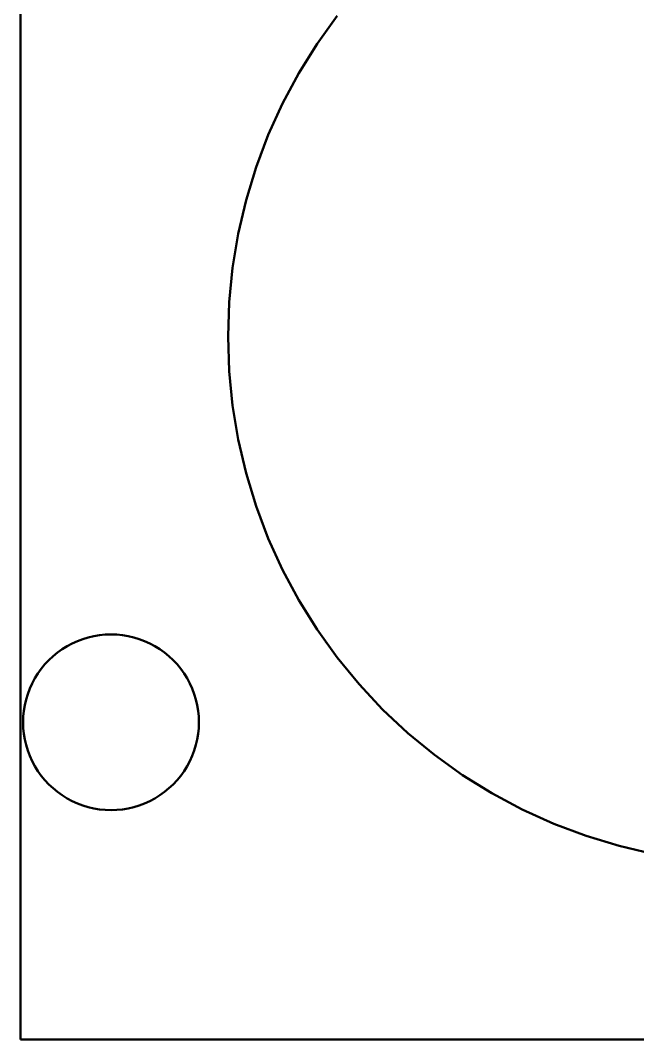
# Model space of a CAD drawing. Header units: millimetres. Extents: x 0 to 841, y 0 to 594.
# Drawn here: x 59.4 to 98, y 156.1 to 219.9 of the extents above; entities that cross this region are included whole.
import ezdxf

# ---------------------------------------------------------------- set-up
doc = ezdxf.new("R2010")
doc.units = ezdxf.units.MM
doc.linetypes.add('DASHED', pattern=[1.524, 1.27, -0.254])
doc.layers.add('OCULTA', color=8, linetype='DASHED', lineweight=25)
doc.layers.add('VISIBLE', color=7, linetype='CONTINUOUS', lineweight=50)

msp = doc.modelspace()

# ---------------------------------------------------------------- linework, layer by layer
at = {"layer": 'OCULTA'}
for p, q in [((59.383, 156.144), (59.383, 244.144)), ((77.944, 218.477), (79.202, 220.233)), ((76.804, 216.644), (77.944, 218.477)), ((75.786, 214.739), (76.804, 216.644)), ((74.895, 212.772), (75.786, 214.739)), ((74.134, 210.751), (74.895, 212.772)), ((73.507, 208.685), (74.134, 210.751)), ((73.017, 206.582), (73.507, 208.685)), ((72.665, 204.451), (73.017, 206.582)), ((72.453, 202.302), (72.665, 204.451)), ((72.383, 200.144), (72.453, 202.302)), ((72.453, 197.985), (72.383, 200.144)), ((72.665, 195.836), (72.453, 197.985)), ((73.017, 193.706), (72.665, 195.836)), ((73.507, 191.603), (73.017, 193.706)), ((74.134, 189.536), (73.507, 191.603)), ((74.134, 189.536), (74.895, 187.515)), ((75.786, 185.548), (74.895, 187.515)), ((76.804, 183.644), (75.786, 185.548)), ((76.804, 183.644), (77.944, 181.81)), ((79.202, 180.054), (77.944, 181.81)), ((79.202, 180.054), (80.572, 178.385)), ((80.572, 178.385), (82.048, 176.809)), ((82.048, 176.809), (83.624, 175.333)), ((85.293, 173.963), (83.624, 175.333)), ((87.049, 172.705), (85.293, 173.963)), ((88.883, 171.565), (87.049, 172.705)), ((88.883, 171.565), (90.787, 170.547)), ((90.787, 170.547), (92.754, 169.656)), ((92.754, 169.656), (94.775, 168.895)), ((96.842, 168.268), (94.775, 168.895)), ((96.842, 168.268), (98.945, 167.778)), ((59.383, 156.144), (90.383, 156.144)), ((59.383, 156.144), (59.383, 156.144)), ((59.383, 156.144), (59.383, 156.144)), ((90.383, 156.144), (105.11, 156.144))]:
    msp.add_line(p, q, dxfattribs=at)
at = {"layer": 'VISIBLE'}
for p, q in [((59.383, 156.144), (59.383, 244.144)), ((59.383, 156.144), (59.383, 244.144)), ((77.944, 218.477), (79.202, 220.233)), ((76.804, 216.644), (77.944, 218.477)), ((75.786, 214.739), (76.804, 216.644)), ((74.895, 212.772), (75.786, 214.739)), ((74.134, 210.751), (74.895, 212.772)), ((73.507, 208.685), (74.134, 210.751)), ((73.017, 206.582), (73.507, 208.685)), ((72.665, 204.451), (73.017, 206.582)), ((72.453, 202.302), (72.665, 204.451)), ((72.383, 200.144), (72.453, 202.302)), ((72.453, 197.985), (72.383, 200.144)), ((72.665, 195.836), (72.453, 197.985)), ((73.017, 193.706), (72.665, 195.836)), ((73.507, 191.603), (73.017, 193.706)), ((74.134, 189.536), (73.507, 191.603)), ((74.134, 189.536), (74.895, 187.515)), ((75.786, 185.548), (74.895, 187.515)), ((76.804, 183.644), (75.786, 185.548)), ((76.804, 183.644), (77.944, 181.81)), ((62.949, 181.088), (63.286, 181.215)), ((62.949, 181.088), (63.286, 181.215)), ((63.286, 181.215), (63.63, 181.32)), ((63.286, 181.215), (63.63, 181.32)), ((63.63, 181.32), (63.98, 181.401)), ((63.63, 181.32), (63.98, 181.401)), ((63.98, 181.401), (64.336, 181.46)), ((63.98, 181.401), (64.336, 181.46)), ((64.336, 181.46), (64.694, 181.495)), ((64.336, 181.46), (64.694, 181.495)), ((64.694, 181.495), (65.053, 181.507)), ((64.694, 181.495), (65.053, 181.507)), ((65.053, 181.507), (65.413, 181.495)), ((65.053, 181.507), (65.413, 181.495)), ((65.413, 181.495), (65.771, 181.46)), ((65.413, 181.495), (65.771, 181.46)), ((65.771, 181.46), (66.126, 181.401)), ((65.771, 181.46), (66.126, 181.401)), ((66.126, 181.401), (66.477, 181.32)), ((66.126, 181.401), (66.477, 181.32)), ((66.821, 181.215), (66.477, 181.32)), ((66.821, 181.215), (66.477, 181.32)), ((66.821, 181.215), (67.158, 181.088)), ((66.821, 181.215), (67.158, 181.088)), ((79.202, 180.054), (77.944, 181.81)), ((61.705, 180.371), (61.998, 180.58)), ((61.705, 180.371), (61.998, 180.58)), ((61.998, 180.58), (62.303, 180.77)), ((61.998, 180.58), (62.303, 180.77)), ((62.303, 180.77), (62.621, 180.94)), ((62.303, 180.77), (62.621, 180.94)), ((62.621, 180.94), (62.949, 181.088)), ((62.621, 180.94), (62.949, 181.088)), ((67.158, 181.088), (67.486, 180.94)), ((67.158, 181.088), (67.486, 180.94)), ((67.486, 180.94), (67.803, 180.77)), ((67.486, 180.94), (67.803, 180.77)), ((67.803, 180.77), (68.109, 180.58)), ((67.803, 180.77), (68.109, 180.58)), ((68.402, 180.371), (68.109, 180.58)), ((68.402, 180.371), (68.109, 180.58)), ((61.164, 179.896), (61.427, 180.142)), ((61.164, 179.896), (61.427, 180.142)), ((61.427, 180.142), (61.705, 180.371)), ((61.427, 180.142), (61.705, 180.371)), ((68.402, 180.371), (68.68, 180.142)), ((68.402, 180.371), (68.68, 180.142)), ((68.943, 179.896), (68.68, 180.142)), ((68.943, 179.896), (68.68, 180.142)), ((79.202, 180.054), (80.572, 178.385)), ((60.48, 179.063), (60.69, 179.355)), ((60.48, 179.063), (60.69, 179.355)), ((60.69, 179.355), (60.918, 179.634)), ((60.69, 179.355), (60.918, 179.634)), ((60.918, 179.634), (61.164, 179.896)), ((60.918, 179.634), (61.164, 179.896)), ((69.189, 179.634), (68.943, 179.896)), ((69.189, 179.634), (68.943, 179.896)), ((69.189, 179.634), (69.417, 179.355)), ((69.189, 179.634), (69.417, 179.355)), ((69.417, 179.355), (69.627, 179.063)), ((69.417, 179.355), (69.627, 179.063)), ((60.121, 178.44), (60.29, 178.757)), ((60.121, 178.44), (60.29, 178.757)), ((60.29, 178.757), (60.48, 179.063)), ((60.29, 178.757), (60.48, 179.063)), ((69.817, 178.757), (69.627, 179.063)), ((69.817, 178.757), (69.627, 179.063)), ((69.986, 178.44), (69.817, 178.757)), ((69.986, 178.44), (69.817, 178.757)), ((59.845, 177.775), (59.972, 178.112)), ((59.845, 177.775), (59.972, 178.112)), ((59.972, 178.112), (60.121, 178.44)), ((59.972, 178.112), (60.121, 178.44)), ((69.986, 178.44), (70.135, 178.112)), ((69.986, 178.44), (70.135, 178.112)), ((70.262, 177.775), (70.135, 178.112)), ((70.262, 177.775), (70.135, 178.112)), ((80.572, 178.385), (82.048, 176.809)), ((59.659, 177.08), (59.741, 177.431)), ((59.659, 177.08), (59.741, 177.431)), ((59.741, 177.431), (59.845, 177.775)), ((59.741, 177.431), (59.845, 177.775)), ((70.366, 177.431), (70.262, 177.775)), ((70.366, 177.431), (70.262, 177.775)), ((70.448, 177.08), (70.366, 177.431)), ((70.448, 177.08), (70.366, 177.431)), ((59.565, 176.367), (59.601, 176.725)), ((59.565, 176.367), (59.601, 176.725)), ((59.601, 176.725), (59.659, 177.08)), ((59.601, 176.725), (59.659, 177.08)), ((70.448, 177.08), (70.506, 176.725)), ((70.448, 177.08), (70.506, 176.725)), ((70.542, 176.367), (70.506, 176.725)), ((70.542, 176.367), (70.506, 176.725)), ((82.048, 176.809), (83.624, 175.333)), ((59.553, 176.007), (59.565, 176.367)), ((59.553, 176.007), (59.565, 176.367)), ((70.553, 176.007), (70.542, 176.367)), ((70.553, 176.007), (70.542, 176.367)), ((59.565, 175.647), (59.553, 176.007)), ((59.565, 175.647), (59.553, 176.007)), ((59.601, 175.289), (59.565, 175.647)), ((59.601, 175.289), (59.565, 175.647)), ((70.506, 175.289), (70.542, 175.647)), ((70.506, 175.289), (70.542, 175.647)), ((70.542, 175.647), (70.553, 176.007)), ((70.542, 175.647), (70.553, 176.007)), ((59.601, 175.289), (59.659, 174.934)), ((59.601, 175.289), (59.659, 174.934)), ((59.741, 174.584), (59.659, 174.934)), ((59.741, 174.584), (59.659, 174.934)), ((70.366, 174.584), (70.448, 174.934)), ((70.366, 174.584), (70.448, 174.934)), ((70.448, 174.934), (70.506, 175.289)), ((70.448, 174.934), (70.506, 175.289)), ((85.293, 173.963), (83.624, 175.333)), ((59.741, 174.584), (59.845, 174.239)), ((59.741, 174.584), (59.845, 174.239)), ((59.972, 173.902), (59.845, 174.239)), ((59.972, 173.902), (59.845, 174.239)), ((70.135, 173.902), (70.262, 174.239)), ((70.135, 173.902), (70.262, 174.239)), ((70.262, 174.239), (70.366, 174.584)), ((70.262, 174.239), (70.366, 174.584)), ((60.121, 173.575), (59.972, 173.902)), ((60.121, 173.575), (59.972, 173.902)), ((60.29, 173.257), (60.121, 173.575)), ((60.29, 173.257), (60.121, 173.575)), ((69.817, 173.257), (69.986, 173.575)), ((69.817, 173.257), (69.986, 173.575)), ((69.986, 173.575), (70.135, 173.902)), ((69.986, 173.575), (70.135, 173.902)), ((87.049, 172.705), (85.293, 173.963)), ((60.29, 173.257), (60.48, 172.951)), ((60.29, 173.257), (60.48, 172.951)), ((60.69, 172.659), (60.48, 172.951)), ((60.69, 172.659), (60.48, 172.951)), ((69.417, 172.659), (69.627, 172.951)), ((69.417, 172.659), (69.627, 172.951)), ((69.627, 172.951), (69.817, 173.257)), ((69.627, 172.951), (69.817, 173.257)), ((60.918, 172.381), (60.69, 172.659)), ((60.918, 172.381), (60.69, 172.659)), ((61.164, 172.118), (60.918, 172.381)), ((61.164, 172.118), (60.918, 172.381)), ((68.943, 172.118), (69.189, 172.381)), ((68.943, 172.118), (69.189, 172.381)), ((69.189, 172.381), (69.417, 172.659)), ((69.189, 172.381), (69.417, 172.659)), ((88.883, 171.565), (87.049, 172.705)), ((61.164, 172.118), (61.427, 171.872)), ((61.164, 172.118), (61.427, 171.872)), ((61.705, 171.644), (61.427, 171.872)), ((61.705, 171.644), (61.427, 171.872)), ((61.705, 171.644), (61.998, 171.434)), ((61.705, 171.644), (61.998, 171.434)), ((68.109, 171.434), (68.402, 171.644)), ((68.109, 171.434), (68.402, 171.644)), ((68.402, 171.644), (68.68, 171.872)), ((68.402, 171.644), (68.68, 171.872)), ((68.68, 171.872), (68.943, 172.118)), ((68.68, 171.872), (68.943, 172.118)), ((61.998, 171.434), (62.303, 171.244)), ((61.998, 171.434), (62.303, 171.244)), ((62.303, 171.244), (62.621, 171.074)), ((62.303, 171.244), (62.621, 171.074)), ((62.949, 170.926), (62.621, 171.074)), ((62.949, 170.926), (62.621, 171.074)), ((67.158, 170.926), (67.486, 171.074)), ((67.158, 170.926), (67.486, 171.074)), ((67.486, 171.074), (67.803, 171.244)), ((67.486, 171.074), (67.803, 171.244)), ((67.803, 171.244), (68.109, 171.434)), ((67.803, 171.244), (68.109, 171.434)), ((88.883, 171.565), (90.787, 170.547)), ((62.949, 170.926), (63.286, 170.799)), ((62.949, 170.926), (63.286, 170.799)), ((63.286, 170.799), (63.63, 170.695)), ((63.286, 170.799), (63.63, 170.695)), ((63.63, 170.695), (63.98, 170.613)), ((63.63, 170.695), (63.98, 170.613)), ((63.98, 170.613), (64.336, 170.554)), ((63.98, 170.613), (64.336, 170.554)), ((64.336, 170.554), (64.694, 170.519)), ((64.336, 170.554), (64.694, 170.519)), ((64.694, 170.519), (65.053, 170.507)), ((64.694, 170.519), (65.053, 170.507)), ((65.053, 170.507), (65.413, 170.519)), ((65.053, 170.507), (65.413, 170.519)), ((65.413, 170.519), (65.771, 170.554)), ((65.413, 170.519), (65.771, 170.554)), ((65.771, 170.554), (66.126, 170.613)), ((65.771, 170.554), (66.126, 170.613)), ((66.126, 170.613), (66.477, 170.695)), ((66.126, 170.613), (66.477, 170.695)), ((66.477, 170.695), (66.821, 170.799)), ((66.477, 170.695), (66.821, 170.799)), ((66.821, 170.799), (67.158, 170.926)), ((66.821, 170.799), (67.158, 170.926)), ((90.787, 170.547), (92.754, 169.656)), ((92.754, 169.656), (94.775, 168.895)), ((96.842, 168.268), (94.775, 168.895)), ((96.842, 168.268), (98.945, 167.778)), ((59.383, 156.144), (122.683, 156.144)), ((59.383, 156.144), (59.383, 156.144)), ((105.11, 156.144), (59.383, 156.144)), ((59.383, 156.144), (59.383, 156.144))]:
    msp.add_line(p, q, dxfattribs=at)

doc.saveas('drawing.dxf')
